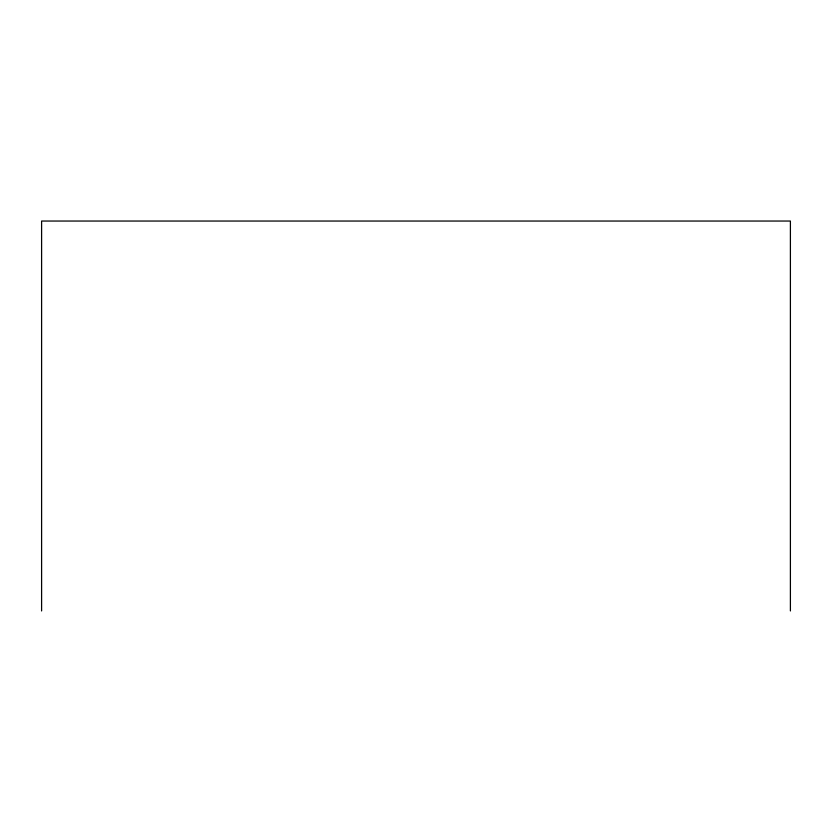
<?xml version="1.0" encoding="UTF-8"?>
<svg xmlns="http://www.w3.org/2000/svg" width="832" height="832" viewBox="0 0 832 832"><rect width="100%" height="100%" fill="white"/><g stroke="black" fill="none" stroke-linecap="round" stroke-linejoin="round"><path stroke-width="1.25" d="M790.4 610.958L790.4 221.042L41.6 221.042L41.6 610.958"/></g></svg>
